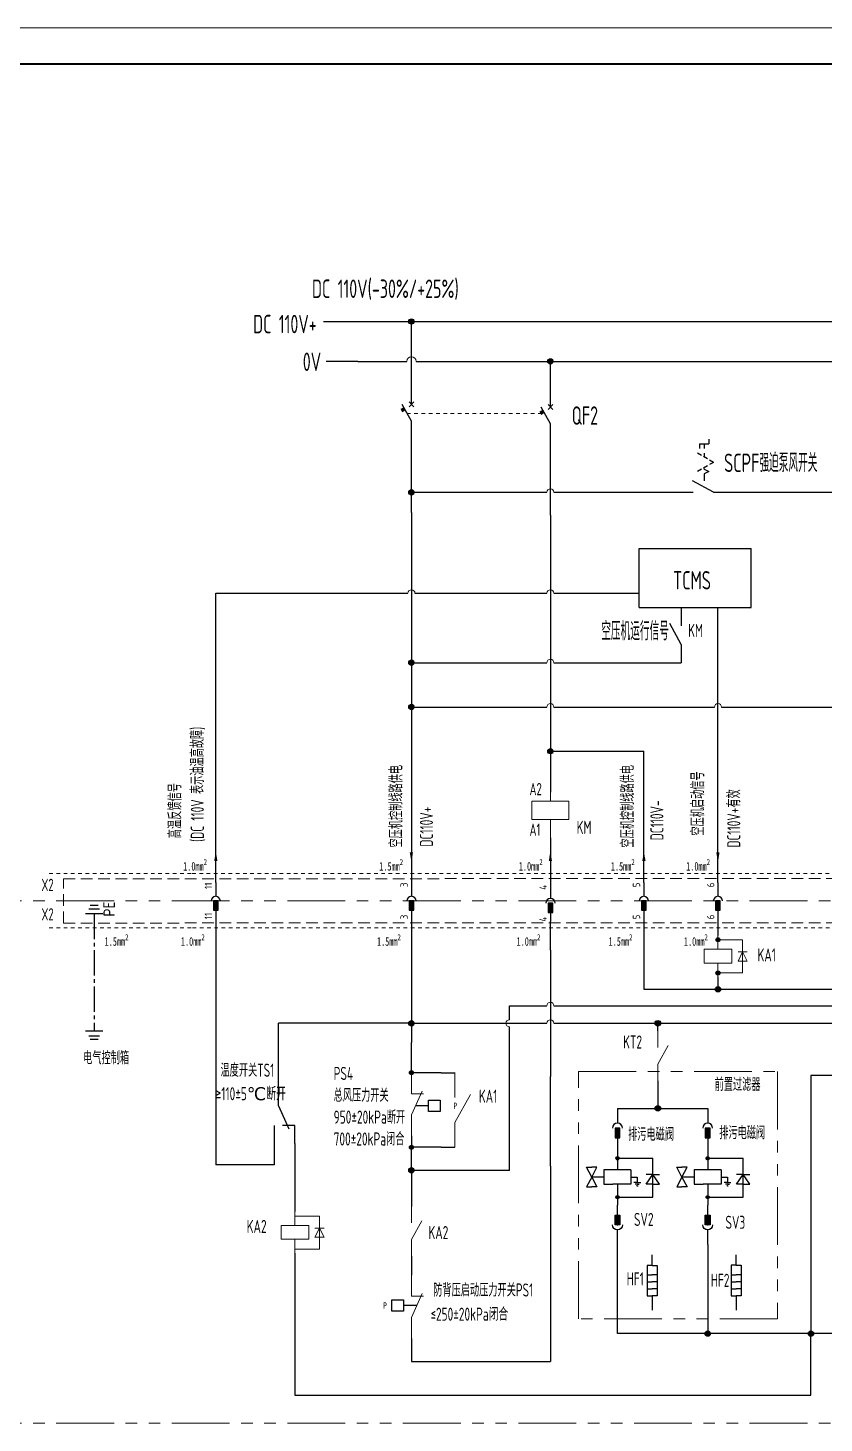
# Model space of a CAD drawing. Header units: millimetres. Extents: x 0 to 840, y 0 to 594.
# Drawn here: x 168.3 to 387.1, y 210.8 to 594 of the extents above; entities that cross this region are included whole.
import ezdxf
from ezdxf.enums import TextEntityAlignment as Align

# ---------------------------------------------------------------- set-up
doc = ezdxf.new("R2010")
doc.units = ezdxf.units.MM
for name, pattern in [('CENTER1', [10, 7, -1, 1, -1]), ('CENTER2', [12, 7, -1, 1, -1, 1, -1]), ('HIDDEN', [9.525, 6.35, -3.175]), ('PHANTOM2', [31.75, 15.875, -3.175, 3.175, -3.175, 3.175, -3.175]), ('虚线', [2, 1, -1])]:
    doc.linetypes.add(name, pattern=pattern)
for name, color, linetype, lineweight in [('BLK_0.5mm^2', 7, 'Continuous', 18), ('SYMS', 7, 'Continuous', 18), ('TERMS', 4, 'Continuous', 18), ('双点划线', 6, 'CENTER2', 18), ('尺寸线层', 3, 'Continuous', 13), ('标注', 3, 'Continuous', 18), ('虚线', 2, 'HIDDEN', 18), ('虚线层', 6, '虚线', 13)]:
    doc.layers.add(name, color=color, linetype=linetype, lineweight=lineweight)
doc.styles.add('WD_IEC', font='isocp2.shx', dxfattribs={"width": 0.9, "bigfont": 'gbcbig.shx'})
doc.styles.add('工程字', font='gbenor.shx', dxfattribs={"bigfont": 'gbcbig.shx'})
doc.styles.add('标准', font='isoct2.shx')
doc.styles.add('海泰标注样式', font='isocp.shx', dxfattribs={"width": 0.7, "bigfont": 'gbcbig.shx'})
doc.styles.add('海泰汉字样式', font='仿宋_GB2312(1).TTF', dxfattribs={"width": 0.7})

# ---------------------------------------------------------------- blocks, each defined once
blk = doc.blocks.new('NJHT-A1')
at = {"color": 7, "linetype": 'Continuous', "lineweight": 18}
blk.add_line((840, 594), (0, 594), dxfattribs=at)
at = {"color": 7, "linetype": 'Continuous', "lineweight": 35}
blk.add_line((830, 584), (25, 584), dxfattribs=at)
at = {"color": 2, "linetype": 'Continuous', "lineweight": 18, "style": '海泰汉字样式', "width": 0.6}
blk.add_attdef('5', text='', height=5, rotation=180, dxfattribs=at).set_placement((50, 578.5), align=Align.MIDDLE_CENTER)
at = {"color": 2, "linetype": 'Continuous', "lineweight": 18, "style": '海泰汉字样式'}
for tag, height, width, p in [('1', 5, 0.7, (805, 59.25)), ('2', 5, 0.7, (805, 51.75)), ('7', 5, 0.7, (755, 50.5)), ('3', 5, 0.6, (805, 38)), ('12', 3.5, 0.7, (668, 34.5)), ('13', 3.5, 0.6, (682, 34.5)), ('20', 3.5, 0.7, (708, 34.5)), ('21', 3.5, 0.6, (722, 34.5)), ('14', 3.5, 0.7, (668, 27.5)), ('15', 3.5, 0.6, (682, 27.5)), ('22', 3.5, 0.7, (708, 27.5)), ('23', 3.5, 0.6, (722, 27.5)), ('8', 3.5, 0.7, (762, 22.5)), ('9', 3.5, 0.7, (774, 22.5)), ('4', 5, 0.6, (805, 22.5)), ('16', 3.5, 0.7, (668, 20.5)), ('17', 3.5, 0.6, (682, 20.5)), ('24', 3.5, 0.7, (708, 20.5)), ('25', 3.5, 0.6, (722, 20.5)), ('18', 3.5, 0.7, (668, 13.5)), ('19', 3.5, 0.6, (682, 13.5)), ('26', 3.5, 0.7, (708, 13.5)), ('27', 3.5, 0.6, (722, 13.5)), ('11', 3.5, 0.7, (742.5, 13.5)), ('10', 3.5, 0.7, (767.5, 13.5)), ('6', 3.5, 0.7, (811.57, 13.5))]:
    blk.add_attdef(tag, text='', height=height, dxfattribs=dict(at, width=width)).set_placement(p, align=Align.MIDDLE_CENTER)
blk = doc.blocks.new('bfcgb')
blk.add_hatch(color=256).paths.add_polyline_path([(1495.06, 338, 1), (1492.9, 338, 1)])
blk.add_circle((1493.98, 338), 1.08)
blk = doc.blocks.new('fse')
blk.add_hatch(color=256).paths.add_polyline_path([(-62.47, -297.35), (-62.47, -293.6), (-64.34, -293.6), (-64.34, -297.35)], flags=0)
for p, q in [((-63.41, -286.1), (-63.41, -291.72)), ((-63.41, -297.35), (-63.41, -301.1))]:
    blk.add_line(p, q)
blk.add_lwpolyline([(-62.47, -293.6), (-64.34, -293.6), (-64.34, -297.35), (-62.47, -297.35)], close=True)
blk.add_arc((-63.41, -293.6), 1.88, 0, 180)
blk.add_point((-63.41, -293.6))
at = {"layer": 'TERMS', "style": 'WD_IEC'}
blk.add_attdef('1', text='', height=3, rotation=90, dxfattribs=at).set_placement((-64.91, -286.1), align=Align.RIGHT)
blk.add_attdef('1', (-64.91, -301.1), '', height=3, rotation=90, dxfattribs=at)
blk = doc.blocks.new('VCR1_1')
for p, q in [((0, 2.5), (0, 7.5)), ((0, -2.5), (0, -7.5))]:
    blk.add_line(p, q)
blk.add_lwpolyline([(-5, 2.5), (-5, -2.5), (5, -2.5), (5, 2.5)], close=True)
at = {"style": 'WD_IEC'}
for tag, height, p in [('INST', 2.5, (-5.25, 11.5)), ('LOC', 2.5, (-5.25, 8)), ('TAG1', 2.5, (-5.25, 4.5)), ('MFG', 1.5, (-6, 1)), ('CAT', 1.5, (-6, -1.5)), ('DESC1', 2.5, (-5.25, -6.85)), ('DESC3', 2.5, (-5.25, -13.85)), ('DESC2', 2.5, (-5.25, -10.35))]:
    blk.add_attdef(tag, text='', height=height, dxfattribs=at).set_placement(p, align=Align.RIGHT)
for tag, p, height in [('X2TERM01', (0, 7.5), 0.32), ('X4LINK', (-5, 0), 0.32), ('X1LINK', (5, 0), 0.32), ('ASSYCODE', (1, -4), 1), ('X8TERM02', (0, -7.5), 0.32), ('FAMILY', (1, -5.5), 1), ('CATDESC', (1, -7), 1)]:
    blk.add_attdef(tag, p, '', height=height, dxfattribs=at)
blk.add_attdef('TERM01', text='', height=2, rotation=90, dxfattribs=at).set_placement((-1, 7.5), align=Align.RIGHT)
blk.add_attdef('TERM02', (-1, -7.5), '', height=2, rotation=90, dxfattribs=at)
at = {"lineweight": 9, "style": 'WD_IEC'}
for tag, p in [('NO', (-5.5, -16.5)), ('NC', (-5.5, -20))]:
    blk.add_attdef(tag, text='', height=2.5, dxfattribs=at).set_placement(p, align=Align.TOP_RIGHT)
for tag, p in [('XREFNO', (-4, -16.5)), ('XREFNC', (-4, -20))]:
    blk.add_attdef(tag, text='', height=2.5, dxfattribs=at).set_placement(p, align=Align.TOP_LEFT)
blk = doc.blocks.new('VDI1_2')
for p, q in [((0, -2.5), (-2.5, 2.5)), ((-2.5, 2.5), (2.5, 2.5)), ((0, 7.5), (0, -7.5)), ((2.5, 2.5), (0, -2.5)), ((-2.5, -2.5), (2.5, -2.5))]:
    blk.add_line(p, q)
at = {"style": 'WD_IEC'}
for tag, height, p in [('INST', 2.5, (-5.5, 10.25)), ('LOC', 2.5, (-5.5, 6.75)), ('TAG1', 2.5, (-5.5, 3.25)), ('MFG', 1.5, (-5.5, -0.25)), ('DESC2', 2.5, (-5.5, -9.85)), ('DESC1', 2.5, (-5.5, -6.35)), ('CAT', 1.5, (-5.5, -2.75)), ('DESC3', 2.5, (-5.5, -13.35))]:
    blk.add_attdef(tag, text='', height=height, dxfattribs=at).set_placement(p, align=Align.RIGHT)
for tag, p, height in [('X2TERM01', (0, 7.5), 0.32), ('X8TERM02', (0, -7.5), 0.32), ('ASSYCODE', (1, -4), 1), ('FAMILY', (1, -5.5), 1), ('CATDESC', (1, -7), 1)]:
    blk.add_attdef(tag, p, '', height=height, dxfattribs=at)
blk.add_attdef('TERM01', text='', height=2, rotation=90, dxfattribs=at).set_placement((-1, 7.5), align=Align.RIGHT)
blk.add_attdef('TERM02', (-1, -7.5), '', height=2, rotation=90, dxfattribs=at)
blk = doc.blocks.new('VPS12')
for p, q in [((0, 7.5), (0, 2.5)), ((0, -2.5), (2.5, 3.125)), ((0, 2.5), (2.8678, 2.5)), ((0, -2.5), (0, -7.5))]:
    blk.add_line(p, q)
at = {"style": 'WD_IEC'}
for tag, p in [('INST', (-11.75, 10.25)), ('LOC', (-11.75, 6.75)), ('TAG1', (-11.75, 3.25)), ('RATING1', (-11.75, -1.35)), ('DESC1', (-11.75, -9.85)), ('DESC2', (-11.75, -13.35)), ('DESC3', (-11.75, -16.85))]:
    blk.add_attdef(tag, text='', height=2.5, dxfattribs=at).set_placement(p, align=Align.RIGHT)
blk.add_attdef('TERM01', text='', height=2, rotation=90, dxfattribs=at).set_placement((-1, 7.5), align=Align.RIGHT)
for tag, p, height in [('X2TERM01', (0, 7.5), 0.32), ('MFG', (2.75, 6.5), 1.5), ('CAT', (2.75, 4), 1.5), ('X1LINK', (1.7361, 0), 0.32), ('ASSYCODE', (1, -4), 1), ('CONTACT', (1, -2.5), 1), ('FAMILY', (1, -5.5), 1), ('CATDESC', (1, -7), 1), ('X8TERM02', (0, -7.5), 0.32)]:
    blk.add_attdef(tag, p, '', height=height, dxfattribs=at)
blk.add_attdef('TERM02', (-1, -7.5), '', height=2, rotation=90, dxfattribs=at)
at = {"lineweight": 15, "style": 'WD_IEC'}
blk.add_attdef('XREF', text='', height=2.5, dxfattribs=at).set_placement((-11.75, -6), align=Align.RIGHT)
blk = doc.blocks.new('VMS21P_1')
for p, q in [((0, 7.5), (0, 2.5)), ((0, -2.5), (3.125, 3.125)), ((0, -2.5), (0, -7.5))]:
    blk.add_line(p, q)
at = {"style": 'WD_IEC'}
for tag, p in [('INST', (-5.25, 7.75)), ('LOC', (-5.25, 4.25)), ('TAG2', (-5.25, 0.75)), ('XREF', (-5.25, -3.75)), ('DESC1', (-5.25, -7.6)), ('DESC2', (-5.25, -11.1)), ('DESC3', (-5.25, -14.6))]:
    blk.add_attdef(tag, text='', height=2.5, dxfattribs=at).set_placement(p, align=Align.RIGHT)
blk.add_attdef('TERM01', text='', height=2, rotation=90, dxfattribs=at).set_placement((-1, 7.5), align=Align.RIGHT)
for tag, p, height in [('X2TERM01', (0, 7.5), 0.32), ('X4LINK', (-2, 0), 0.32), ('X1LINK', (-0.5, 0), 0.32), ('CONTACT', (4, -3.5), 1), ('FAMILY', (4, -5), 1), ('X8TERM02', (0, -7.5), 0.32)]:
    blk.add_attdef(tag, p, '', height=height, dxfattribs=at)
blk.add_attdef('TERM02', (-1, -7.5), '', height=2, rotation=90, dxfattribs=at)
blk = doc.blocks.new('gwae')
blk.add_hatch(color=256).paths.add_polyline_path([(413.18, 275.01), (413.18, 278.76), (411.3, 278.76), (411.3, 275.01)], flags=0)
for p, q in [((412.24, 286.26), (412.24, 280.64)), ((412.24, 275.01), (412.24, 271.26))]:
    blk.add_line(p, q)
blk.add_lwpolyline([(413.18, 278.76), (411.3, 278.76), (411.3, 275.01), (413.18, 275.01)], close=True)
blk.add_arc((412.24, 278.76), 1.88, 0, 180)
blk.add_point((412.24, 278.76))
blk = doc.blocks.new('rq2e')
at = {"color": 7, "ltscale": 0.007597}
for p, q in [((1064.45, 256.26), (1064.49, 256.48)), ((1064.45, 256.26), (1064.49, 256.48)), ((1064.49, 256.03), (1064.45, 256.26)), ((1064.49, 256.03), (1064.45, 256.26)), ((1064.49, 256.48), (1064.62, 256.67)), ((1064.49, 256.48), (1064.62, 256.67)), ((1064.62, 255.84), (1064.49, 256.03)), ((1064.62, 255.84), (1064.49, 256.03)), ((1064.62, 256.67), (1064.81, 256.8)), ((1064.62, 256.67), (1064.81, 256.8)), ((1064.81, 255.71), (1064.62, 255.84)), ((1064.81, 255.71), (1064.62, 255.84)), ((1064.81, 256.8), (1065.04, 256.85)), ((1064.81, 256.8), (1065.04, 256.85)), ((1065.04, 255.66), (1064.81, 255.71)), ((1065.04, 255.66), (1064.81, 255.71)), ((1065.04, 256.85), (1065.27, 256.8)), ((1065.04, 256.85), (1065.27, 256.8)), ((1065.27, 255.71), (1065.04, 255.66)), ((1065.27, 255.71), (1065.04, 255.66)), ((1065.27, 256.8), (1065.46, 256.67)), ((1065.27, 256.8), (1065.46, 256.67)), ((1065.46, 255.84), (1065.27, 255.71)), ((1065.46, 255.84), (1065.27, 255.71)), ((1065.46, 256.67), (1065.59, 256.48)), ((1065.46, 256.67), (1065.59, 256.48)), ((1065.59, 256.03), (1065.46, 255.84)), ((1065.59, 256.03), (1065.46, 255.84)), ((1065.59, 256.48), (1065.63, 256.26)), ((1065.59, 256.48), (1065.63, 256.26)), ((1065.63, 256.26), (1065.59, 256.03)), ((1065.63, 256.26), (1065.59, 256.03)), ((1064.45, 241.44), (1064.49, 241.66)), ((1064.45, 241.44), (1064.49, 241.66)), ((1064.49, 241.21), (1064.45, 241.44)), ((1064.49, 241.21), (1064.45, 241.44)), ((1064.49, 241.66), (1064.62, 241.85)), ((1064.49, 241.66), (1064.62, 241.85)), ((1064.62, 241.02), (1064.49, 241.21)), ((1064.62, 241.02), (1064.49, 241.21)), ((1064.62, 241.85), (1064.81, 241.98)), ((1064.62, 241.85), (1064.81, 241.98)), ((1064.81, 240.89), (1064.62, 241.02)), ((1064.81, 240.89), (1064.62, 241.02)), ((1064.81, 241.98), (1065.04, 242.03)), ((1064.81, 241.98), (1065.04, 242.03)), ((1065.04, 240.85), (1064.81, 240.89)), ((1065.04, 240.85), (1064.81, 240.89)), ((1065.04, 242.03), (1065.27, 241.98)), ((1065.04, 242.03), (1065.27, 241.98)), ((1065.27, 240.89), (1065.04, 240.85)), ((1065.27, 240.89), (1065.04, 240.85)), ((1065.27, 241.98), (1065.46, 241.85)), ((1065.27, 241.98), (1065.46, 241.85)), ((1065.46, 241.02), (1065.27, 240.89)), ((1065.46, 241.02), (1065.27, 240.89)), ((1065.46, 241.85), (1065.59, 241.66)), ((1065.46, 241.85), (1065.59, 241.66)), ((1065.59, 241.21), (1065.46, 241.02)), ((1065.59, 241.21), (1065.46, 241.02)), ((1065.59, 241.66), (1065.63, 241.44)), ((1065.59, 241.66), (1065.63, 241.44)), ((1065.63, 241.44), (1065.59, 241.21)), ((1065.63, 241.44), (1065.59, 241.21))]:
    blk.add_line(p, q, dxfattribs=at)
at = {"color": 7, "ltscale": 0.445714}
for p, q in [((1065.03, 256.26), (1078.57, 256.26)), ((1065.03, 256.26), (1078.57, 256.26)), ((1065.04, 241.44), (1078.58, 241.44)), ((1065.04, 241.44), (1078.58, 241.44))]:
    blk.add_line(p, q, dxfattribs=at)
at = {"color": 7, "ltscale": 0.416487}
blk.add_line((1065.04, 260.3), (1065.04, 251.87), dxfattribs=at)
at = {"color": 7, "ltscale": 0.204694}
blk.add_line((1078.58, 250.04), (1078.57, 256.26), dxfattribs=at)
blk.add_line((1078.58, 250.04), (1078.57, 256.26), dxfattribs=at)
at = {"color": 7, "ltscale": 0.092843}
for q in [(1053.19, 252.81), (1053.19, 252.81), (1057.23, 252.81), (1057.23, 252.81), (1053.19, 245.38), (1053.19, 245.38), (1057.23, 245.38), (1057.23, 245.38)]:
    blk.add_line((1055.21, 249.09), q, dxfattribs=at)
at = {"color": 7, "ltscale": 0.044268}
for p, q in [((1053.19, 252.81), (1055.21, 252.81)), ((1053.19, 252.81), (1055.21, 252.81)), ((1053.19, 245.38), (1055.21, 245.38)), ((1053.19, 245.38), (1055.21, 245.38))]:
    blk.add_line(p, q, dxfattribs=at)
at = {"color": 7, "ltscale": 0.044269}
for p, q in [((1057.23, 252.81), (1055.21, 252.81)), ((1057.23, 252.81), (1055.21, 252.81)), ((1057.23, 245.38), (1055.21, 245.38)), ((1057.23, 245.38), (1055.21, 245.38))]:
    blk.add_line(p, q, dxfattribs=at)
at = {"color": 7, "ltscale": 0.18267}
for p, q in [((1059.83, 251.87), (1059.83, 246.32)), ((1070.2, 251.87), (1070.2, 246.32))]:
    blk.add_line(p, q, dxfattribs=at)
at = {"color": 7, "ltscale": 0.226511}
for p, q in [((1070.2, 251.87), (1059.88, 251.87)), ((1059.88, 246.32), (1063.32, 246.32)), ((1070.2, 246.32), (1063.32, 246.32)), ((1070.2, 246.32), (1063.32, 246.32))]:
    blk.add_line(p, q, dxfattribs=at)
at = {"color": 7, "ltscale": 0.121009}
blk.add_line((1059.83, 249.09), (1055.21, 249.09), dxfattribs=at)
at = {"color": 7, "ltscale": 0.321499}
blk.add_line((1065.04, 246.32), (1065.04, 238.35), dxfattribs=at)
at = {"color": 7, "ltscale": 0.067085}
blk.add_line((1070.2, 249.09), (1072.61, 249.09), dxfattribs=at)
at = {"color": 7, "ltscale": 0.028234}
blk.add_line((1072.61, 247.05), (1071.32, 247.05), dxfattribs=at)
at = {"color": 7, "ltscale": 0.016336}
for q in [(1071.86, 246.37), (1073.35, 246.37)]:
    blk.add_line((1072.61, 246.37), q, dxfattribs=at)
at = {"color": 7, "ltscale": 0.005879}
for q in [(1072.34, 245.77), (1072.88, 245.77)]:
    blk.add_line((1072.61, 245.77), q, dxfattribs=at)
at = {"color": 7, "ltscale": 0.04459}
blk.add_line((1072.61, 249.09), (1072.61, 247.05), dxfattribs=at)
at = {"color": 7, "ltscale": 0.028235}
blk.add_line((1072.61, 247.05), (1073.9, 247.05), dxfattribs=at)
at = {"color": 7, "ltscale": 0.148438}
for p in [(1076.03, 246.32), (1076.03, 246.32), (1081.13, 246.32), (1081.13, 246.32)]:
    blk.add_line(p, (1078.58, 250.04), dxfattribs=at)
at = {"color": 7, "ltscale": 0.083936}
for p, q in [((1078.58, 250.04), (1076.03, 250.04)), ((1078.58, 250.04), (1076.03, 250.04)), ((1078.58, 246.32), (1076.03, 246.32)), ((1078.58, 246.32), (1076.03, 246.32)), ((1078.58, 250.04), (1081.13, 250.04)), ((1078.58, 250.04), (1081.13, 250.04)), ((1078.58, 246.32), (1081.13, 246.32)), ((1078.58, 246.32), (1081.13, 246.32))]:
    blk.add_line(p, q, dxfattribs=at)
at = {"color": 7, "ltscale": 0.16075}
for q in [(1078.58, 250.04), (1078.58, 246.32)]:
    blk.add_line((1078.58, 241.44), q, dxfattribs=at)
at = {"color": 7}
for centre in [(1065.04, 256.26), (1065.04, 241.44)]:
    blk.add_circle(centre, 0.591, dxfattribs=at)
for points in [[(1065.59, 256.03), (1064.45, 256.26), (1064.62, 256.67), (1064.49, 256.48)], [(1065.59, 256.03), (1064.45, 256.26), (1064.62, 256.67), (1064.49, 256.48)], [(1065.59, 256.03), (1064.62, 255.84), (1064.45, 256.26), (1064.49, 256.03)], [(1065.59, 256.03), (1064.62, 255.84), (1064.45, 256.26), (1064.49, 256.03)], [(1065.59, 256.03), (1064.62, 256.67), (1065.04, 256.85), (1064.81, 256.8)], [(1065.59, 256.03), (1064.62, 256.67), (1065.04, 256.85), (1064.81, 256.8)], [(1065.59, 256.03), (1065.04, 255.66), (1064.62, 255.84), (1064.81, 255.71)], [(1065.59, 256.03), (1065.04, 255.66), (1064.62, 255.84), (1064.81, 255.71)], [(1065.59, 256.03), (1065.04, 256.85), (1065.46, 256.67), (1065.27, 256.8)], [(1065.59, 256.03), (1065.04, 256.85), (1065.46, 256.67), (1065.27, 256.8)], [(1065.59, 256.03), (1065.46, 255.84), (1065.04, 255.66), (1065.27, 255.71)], [(1065.59, 256.03), (1065.46, 255.84), (1065.04, 255.66), (1065.27, 255.71)], [(1065.59, 256.03), (1065.46, 256.67), (1065.63, 256.26), (1065.59, 256.48)], [(1065.59, 256.03), (1065.46, 256.67), (1065.63, 256.26), (1065.59, 256.48)], [(1065.59, 241.21), (1064.45, 241.44), (1064.62, 241.85), (1064.49, 241.66)], [(1065.59, 241.21), (1064.45, 241.44), (1064.62, 241.85), (1064.49, 241.66)], [(1065.59, 241.21), (1064.62, 241.02), (1064.45, 241.44), (1064.49, 241.21)], [(1065.59, 241.21), (1064.62, 241.02), (1064.45, 241.44), (1064.49, 241.21)], [(1065.59, 241.21), (1064.62, 241.85), (1065.04, 242.03), (1064.81, 241.98)], [(1065.59, 241.21), (1064.62, 241.85), (1065.04, 242.03), (1064.81, 241.98)], [(1065.59, 241.21), (1065.04, 240.85), (1064.62, 241.02), (1064.81, 240.89)], [(1065.59, 241.21), (1065.04, 240.85), (1064.62, 241.02), (1064.81, 240.89)], [(1065.59, 241.21), (1065.04, 242.03), (1065.46, 241.85), (1065.27, 241.98)], [(1065.59, 241.21), (1065.04, 242.03), (1065.46, 241.85), (1065.27, 241.98)], [(1065.59, 241.21), (1065.46, 241.02), (1065.04, 240.85), (1065.27, 240.89)], [(1065.59, 241.21), (1065.46, 241.02), (1065.04, 240.85), (1065.27, 240.89)], [(1065.59, 241.21), (1065.46, 241.85), (1065.63, 241.44), (1065.59, 241.66)], [(1065.59, 241.21), (1065.46, 241.85), (1065.63, 241.44), (1065.59, 241.66)]]:
    blk.add_solid(points, dxfattribs=at)

msp = doc.modelspace()

# ---------------------------------------------------------------- hatches: boundary and pattern name
for points in [[(271.57, 489.81), (270.68, 489.32), (271.17, 488.42), (272.07, 488.92)], [(309.75, 489.09), (308.86, 488.59), (309.35, 487.69), (310.25, 488.19)]]:
    msp.add_hatch(color=256).paths.add_polyline_path(points, flags=0)

# ---------------------------------------------------------------- linework, layer by layer
for p, q in [((249.52, 513.35), (584.53, 513.35)), ((273.71, 497.67), (273.71, 513.35)), ((258.95, 502.39), (250.28, 502.39)), ((258.95, 502.39), (272.43, 502.39)), ((275, 502.39), (317.87, 502.39)), ((308.28, 502.39), (315.3, 502.39)), ((317.87, 502.39), (584.53, 502.39)), ((311.89, 489.88), (311.89, 501.66)), ((273.71, 490.61), (273.71, 497.67)), ((273.71, 485.97), (271.15, 490.58)), ((274.37, 489.93), (273.05, 491.28)), ((273.05, 489.93), (274.37, 491.28)), ((311.89, 485.24), (309.33, 489.85)), ((312.55, 489.2), (311.23, 490.55)), ((311.23, 489.2), (312.55, 490.55)), ((273.71, 460.86), (273.71, 485.97)), ((311.89, 460.13), (311.89, 485.24)), ((352.87, 479.73), (352.87, 478.46)), ((352.87, 479.73), (355.4, 479.73)), ((354.13, 479.73), (354.13, 478.46)), ((355.4, 480.99), (355.4, 479.73)), ((353.38, 476.56), (352.28, 477.2)), ((355.02, 475.61), (353.92, 476.25)), ((354.13, 477.2), (354.13, 476.13)), ((356.67, 474.66), (355.57, 475.3)), ((353.38, 472.77), (352.28, 472.13)), ((355.02, 473.72), (353.92, 473.08)), ((354.13, 472.77), (354.13, 473.2)), ((354.13, 472.77), (355.4, 472.13)), ((355.4, 472.13), (354.13, 471.5)), ((354.13, 471.5), (354.13, 469.6)), ((356.67, 474.66), (355.57, 474.03)), ((356.67, 466.44), (350.97, 469.6)), ((273.71, 466.44), (310.93, 466.44)), ((312.86, 466.44), (351.1, 466.44)), ((356.67, 466.44), (361.73, 466.44)), ((361.73, 466.44), (405.14, 466.44)), ((273.71, 460.86), (273.71, 359.24)), ((311.89, 460.13), (311.89, 384.02)), ((336.28, 434.8), (336.28, 450.99)), ((336.28, 450.99), (367.02, 450.99)), ((367.02, 434.8), (367.02, 450.99)), ((219.94, 359.24), (219.94, 438.7)), ((219.94, 438.7), (272.75, 438.7)), ((274.68, 438.7), (310.93, 438.7)), ((312.86, 438.7), (336.28, 438.7)), ((336.28, 434.8), (367.02, 434.8)), ((347.83, 434.8), (347.83, 429.73)), ((357.93, 359.24), (357.93, 434.8)), ((347.83, 424.67), (344.67, 430.37)), ((347.83, 424.67), (347.83, 419.61)), ((273.71, 419.61), (310.93, 419.61)), ((312.86, 419.61), (347.83, 419.61)), ((273.71, 407.44), (310.93, 407.44)), ((312.86, 407.44), (356.96, 407.44)), ((358.89, 407.44), (404.18, 407.44)), ((311.89, 395.31), (337.56, 395.31)), ((337.56, 359.24), (337.56, 395.31)), ((311.89, 371.51), (311.89, 358.62)), ((273.71, 355.33), (273.71, 355.33)), ((219.94, 349.12), (219.94, 281.68)), ((273.71, 349.12), (273.71, 335.99)), ((337.56, 349.12), (337.56, 329.91)), ((357.93, 349.12), (357.93, 344.72)), ((311.89, 340.63), (311.89, 348.5)), ((311.89, 340.63), (311.89, 305.92)), ((273.71, 335.99), (273.71, 320.58)), ((337.56, 329.91), (373.06, 329.91)), ((357.93, 333.33), (357.93, 329.91)), ((373.06, 329.91), (404.18, 329.91)), ((300.64, 321.55), (300.64, 325.38)), ((300.64, 325.38), (310.93, 325.38)), ((312.86, 325.38), (372.1, 325.38)), ((372.1, 325.38), (405.14, 325.38)), ((273.71, 320.58), (237.21, 320.58)), ((237.21, 303.46), (237.21, 320.58)), ((273.71, 320.58), (310.93, 320.58)), ((273.71, 320.58), (273.71, 319.85)), ((273.71, 319.85), (273.71, 315.33)), ((300.64, 280.17), (300.64, 319.62)), ((312.86, 320.58), (312.86, 320.58)), ((312.86, 320.58), (373.06, 320.58)), ((341.4, 318.47), (341.4, 320.58)), ((373.06, 320.58), (383.64, 320.58)), ((383.64, 320.58), (406.26, 320.58)), ((273.71, 307.01), (273.71, 315.33)), ((281.86, 307.01), (273.71, 307.01)), ((281.86, 307.01), (285.62, 307.01)), ((237.21, 297.87), (237.21, 303.46)), ((311.89, 281.32), (311.89, 305.92)), ((341.4, 304.81), (341.4, 297.21)), ((424.48, 306.2), (383.47, 306.2)), ((383.47, 306.2), (383.47, 235.32)), ((237.21, 297.87), (239.99, 291.6)), ((236.02, 292.48), (236.02, 281.68)), ((241.68, 292.48), (238.3, 292.48)), ((241.68, 287.59), (241.68, 292.48)), ((241.68, 287.59), (241.68, 268.83)), ((273.71, 289.64), (273.71, 286.51)), ((281.86, 286.51), (273.71, 286.51)), ((273.71, 280.17), (273.71, 286.51)), ((281.86, 286.51), (285.62, 286.51)), ((236.02, 281.68), (219.94, 281.68)), ((300.64, 280.17), (273.71, 280.17)), ((273.71, 280.17), (273.71, 270.27)), ((311.89, 281.32), (311.89, 227.63)), ((241.68, 257.44), (241.68, 227.63)), ((330.31, 235.32), (330.31, 259.8)), ((339.85, 254.08), (339.85, 256.94)), ((355.11, 259.8), (355.11, 235.32)), ((362.92, 254.12), (362.92, 256.94)), ((273.71, 256.6), (273.71, 251.38)), ((339.85, 245.7), (339.85, 241.79)), ((362.92, 245.73), (362.92, 241.73)), ((273.71, 233.97), (273.71, 227.63)), ((383.13, 235.32), (330.31, 235.32)), ((583.37, 235.32), (383.13, 235.32)), ((383.47, 218.45), (383.47, 235.32)), ((241.68, 227.63), (241.68, 218.45)), ((273.71, 227.63), (311.89, 227.63)), ((241.68, 218.45), (383.47, 218.45))]:
    msp.add_line(p, q)
at = {"color": 1}
for p, q in [((185.48, 352.98), (187.62, 352.98)), ((184.19, 350.69), (188.92, 350.69)), ((185.06, 352.06), (188.04, 352.06)), ((184.19, 318.53), (188.92, 318.53)), ((185.06, 317.15), (188.04, 317.15)), ((185.48, 316.24), (187.62, 316.24))]:
    msp.add_line(p, q, dxfattribs=at)
at = {"linetype": 'CENTER1'}
msp.add_line((186.55, 350.69), (186.55, 318.53), dxfattribs=at)
at = {"color": 7, "ltscale": 0.007597}
for p, q in [((340.99, 320.29), (340.94, 320.58)), ((340.99, 320.29), (340.94, 320.58)), ((341.16, 320.05), (340.99, 320.29)), ((341.16, 320.05), (340.99, 320.29)), ((341.4, 319.83), (341.11, 319.88)), ((341.4, 319.83), (341.11, 319.88)), ((341.4, 319.88), (341.16, 320.05)), ((341.4, 319.88), (341.16, 320.05)), ((341.69, 319.88), (341.4, 319.83)), ((341.69, 319.88), (341.4, 319.83)), ((341.94, 320.05), (341.69, 319.88)), ((341.94, 320.05), (341.69, 319.88)), ((342.1, 320.29), (341.94, 320.05)), ((342.1, 320.29), (341.94, 320.05)), ((342.16, 320.58), (342.1, 320.29)), ((342.16, 320.58), (342.1, 320.29)), ((340.94, 297.21), (340.99, 297.5)), ((340.94, 297.21), (340.99, 297.5)), ((340.99, 296.92), (340.94, 297.21)), ((340.99, 296.92), (340.94, 297.21)), ((340.99, 297.5), (341.16, 297.75)), ((340.99, 297.5), (341.16, 297.75)), ((341.16, 296.67), (340.99, 296.92)), ((341.16, 296.67), (340.99, 296.92)), ((341.11, 297.91), (341.4, 297.97)), ((341.11, 297.91), (341.4, 297.97)), ((341.4, 296.45), (341.11, 296.51)), ((341.4, 296.45), (341.11, 296.51)), ((341.16, 297.75), (341.4, 297.91)), ((341.16, 297.75), (341.4, 297.91)), ((341.4, 296.51), (341.16, 296.67)), ((341.4, 296.51), (341.16, 296.67)), ((341.4, 297.97), (341.69, 297.91)), ((341.4, 297.97), (341.69, 297.91)), ((341.69, 296.51), (341.4, 296.45)), ((341.69, 296.51), (341.4, 296.45)), ((341.69, 297.91), (341.94, 297.75)), ((341.69, 297.91), (341.94, 297.75)), ((341.94, 296.67), (341.69, 296.51)), ((341.94, 296.67), (341.69, 296.51)), ((341.94, 297.75), (342.1, 297.5)), ((341.94, 297.75), (342.1, 297.5)), ((342.1, 296.92), (341.94, 296.67)), ((342.1, 296.92), (341.94, 296.67)), ((342.16, 297.21), (342.1, 296.92)), ((342.16, 297.21), (342.1, 296.92))]:
    msp.add_line(p, q, dxfattribs=at)
at = {"color": 2, "linetype": 'HIDDEN'}
for p, q in [((278.43, 297.88), (274.8, 297.88)), ((275.16, 243.04), (271.53, 243.04))]:
    msp.add_line(p, q, dxfattribs=at)
at = {"color": 7, "ltscale": 0.416487}
for p, q in [((330.31, 297.21), (330.31, 293.16)), ((355.11, 297.21), (355.11, 293.16))]:
    msp.add_line(p, q, dxfattribs=at)
at = {"color": 7}
msp.add_line((330.31, 297.21), (355.11, 297.21), dxfattribs=at)
at = {"color": 7, "ltscale": 0.036266}
for p, q in [((339.85, 254.08), (338.44, 254.08)), ((339.85, 254.08), (341.26, 254.08)), ((362.92, 254.12), (361.51, 254.12)), ((362.92, 254.12), (364.33, 254.12)), ((338.44, 251.47), (339.85, 251.47)), ((338.44, 249.55), (339.85, 249.55)), ((341.26, 251.47), (339.85, 251.47)), ((341.26, 249.55), (339.85, 249.55)), ((361.51, 251.5), (362.92, 251.5)), ((361.51, 249.58), (362.92, 249.58)), ((364.33, 251.5), (362.92, 251.5)), ((364.33, 249.58), (362.92, 249.58)), ((338.44, 247.62), (339.85, 247.62)), ((338.44, 245.7), (339.85, 245.7)), ((341.26, 247.62), (339.85, 247.62)), ((341.26, 245.7), (339.85, 245.7)), ((361.51, 247.65), (362.92, 247.65)), ((361.51, 245.73), (362.92, 245.73)), ((364.33, 247.65), (362.92, 247.65)), ((364.33, 245.73), (362.92, 245.73))]:
    msp.add_line(p, q, dxfattribs=at)
at = {"color": 7, "ltscale": 0.215638}
for p, q in [((338.44, 254.08), (338.44, 245.7)), ((341.26, 254.08), (341.26, 245.7)), ((361.51, 254.12), (361.51, 245.73)), ((364.33, 254.12), (364.33, 245.73))]:
    msp.add_line(p, q, dxfattribs=at)
for points in [[(278.43, 299.45), (281.64, 299.45), (281.64, 296.31), (278.43, 296.31)], [(268.32, 244.61), (271.53, 244.61), (271.53, 241.47), (268.32, 241.47)]]:
    msp.add_lwpolyline(points, close=True)
at = {"color": 7}
for centre in [(341.4, 320.58), (341.4, 297.21)]:
    msp.add_circle(centre, 0.757, dxfattribs=at)
for points in [[(219.52, 365.12), (219.95, 367.82), (220.42, 365.13)], [(274.14, 367.54), (273.71, 364.84), (273.24, 367.53)], [(311.44, 365.12), (311.86, 367.82), (312.34, 365.13)], [(337.13, 365.12), (337.56, 367.82), (338.03, 365.13)], [(358.35, 367.54), (357.93, 364.84), (357.45, 367.53)]]:
    msp.add_solid(points)
for points in [[(342.1, 320.29), (340.65, 320.58), (340.87, 321.12), (340.7, 320.87)], [(342.1, 320.29), (340.65, 320.58), (340.87, 321.12), (340.7, 320.87)], [(342.1, 320.29), (340.87, 320.05), (340.65, 320.58), (340.7, 320.29)], [(342.1, 320.29), (340.87, 320.05), (340.65, 320.58), (340.7, 320.29)], [(342.1, 320.29), (340.87, 321.12), (341.4, 321.34), (341.11, 321.28)], [(342.1, 320.29), (340.87, 321.12), (341.4, 321.34), (341.11, 321.28)], [(342.1, 320.29), (341.4, 319.83), (340.87, 320.05), (341.11, 319.88)], [(342.1, 320.29), (341.4, 319.83), (340.87, 320.05), (341.11, 319.88)], [(342.1, 320.29), (341.4, 321.34), (341.94, 321.12), (341.69, 321.28)], [(342.1, 320.29), (341.4, 321.34), (341.94, 321.12), (341.69, 321.28)], [(342.1, 320.29), (341.94, 320.05), (341.4, 319.83), (341.69, 319.88)], [(342.1, 320.29), (341.94, 320.05), (341.4, 319.83), (341.69, 319.88)], [(342.1, 320.29), (341.94, 321.12), (342.16, 320.58), (342.1, 320.87)], [(342.1, 320.29), (341.94, 321.12), (342.16, 320.58), (342.1, 320.87)], [(342.1, 296.92), (340.65, 297.21), (340.87, 297.75), (340.7, 297.5)], [(342.1, 296.92), (340.65, 297.21), (340.87, 297.75), (340.7, 297.5)], [(342.1, 296.92), (340.87, 296.67), (340.65, 297.21), (340.7, 296.92)], [(342.1, 296.92), (340.87, 296.67), (340.65, 297.21), (340.7, 296.92)], [(342.1, 296.92), (340.87, 297.75), (341.4, 297.97), (341.11, 297.91)], [(342.1, 296.92), (340.87, 297.75), (341.4, 297.97), (341.11, 297.91)], [(342.1, 296.92), (341.4, 296.45), (340.87, 296.67), (341.11, 296.51)], [(342.1, 296.92), (341.4, 296.45), (340.87, 296.67), (341.11, 296.51)], [(342.1, 296.92), (341.4, 297.97), (341.94, 297.75), (341.69, 297.91)], [(342.1, 296.92), (341.4, 297.97), (341.94, 297.75), (341.69, 297.91)], [(342.1, 296.92), (341.94, 296.67), (341.4, 296.45), (341.69, 296.51)], [(342.1, 296.92), (341.94, 296.67), (341.4, 296.45), (341.69, 296.51)], [(342.1, 296.92), (341.94, 297.75), (342.16, 297.21), (342.1, 297.5)], [(342.1, 296.92), (341.94, 297.75), (342.16, 297.21), (342.1, 297.5)]]:
    msp.add_solid(points, dxfattribs=at)
at = {"layer": 'BLK_0.5mm^2'}
for p, q in [((364.7, 343.5), (357.93, 343.5)), ((364.7, 342.74), (364.7, 343.5)), ((364.7, 334.39), (357.93, 334.39)), ((364.7, 335.15), (364.7, 334.39)), ((248.45, 267.61), (241.68, 267.61)), ((248.45, 266.85), (248.45, 267.61)), ((248.45, 258.5), (241.68, 258.5)), ((248.45, 259.26), (248.45, 258.5))]:
    msp.add_line(p, q, dxfattribs=at)
for centre, radius, start, end in [((273.71, 502.39), 1.29, 0, 180), ((311.89, 466.44), 0.964, 0, 180), ((273.71, 438.7), 0.964, 0, 180), ((311.89, 438.7), 0.964, 0, 180), ((311.89, 419.61), 0.964, 0, 180), ((311.89, 407.44), 0.964, 0, 180), ((357.93, 407.44), 0.964, 0, 180), ((311.89, 325.38), 0.964, 0, 180), ((300.64, 320.58), 0.964, 90, 270), ((311.89, 320.58), 0.964, 0, 180)]:
    msp.add_arc(centre, radius, start, end, dxfattribs=at)
at = {"layer": '双点划线', "linetype": 'PHANTOM2'}
for p, q in [((80.87, 354.18), (664.39, 354.18)), ((319.6, 307.32), (374.29, 307.32)), ((319.6, 239.37), (319.6, 307.32)), ((374.29, 307.32), (374.29, 239.37)), ((374.29, 239.37), (319.6, 239.37)), ((80.87, 210.75), (664.39, 210.75))]:
    msp.add_line(p, q, dxfattribs=at)
at = {"layer": '虚线', "ltscale": 0.5}
for p, q in [((178.13, 360.26), (652.44, 360.45)), ((178.13, 348.11), (178.13, 360.26)), ((178.13, 348.11), (652.44, 348.3))]:
    msp.add_line(p, q, dxfattribs=at)
at = {"layer": '虚线层'}
for p, q in [((309.48, 488.11), (272.52, 488.11)), ((213.16, 361.74), (173.65, 361.74)), ((652.44, 361.74), (213.16, 361.74)), ((213.16, 346.84), (173.62, 346.84)), ((652.56, 346.84), (213.16, 346.84))]:
    msp.add_line(p, q, dxfattribs=at)

# ---------------------------------------------------------------- block references
msp.add_blockref('NJHT-A1', (0, 0))
for name, p, xscale, yscale, zscale in [('bfcgb', (-734.73, 285.2), 0.675, 0.675, 0.675), ('bfcgb', (-696.55, 274.24), 0.675, 0.675, 0.675), ('bfcgb', (-734.73, 238.29), 0.675, 0.675, 0.675), ('bfcgb', (-734.73, 191.46), 0.675, 0.675, 0.675), ('bfcgb', (-734.73, 179.29), 0.675, 0.675, 0.675), ('bfcgb', (-696.55, 167.16), 0.675, 0.675, 0.675), ('bfcgb', (-398.4, 172.39), 0.50625, 0.50625, 0.50625), ('bfcgb', (-398.4, 163.27), 0.50625, 0.50625, 0.50625), ('bfcgb', (-650.51, 101.76), 0.675, 0.675, 0.675), ('bfcgb', (-734.73, 92.43), 0.675, 0.675, 0.675), ('bfcgb', (-482.62, 135.9), 0.50625, 0.50625, 0.50625), ('gwae', (33.5, 91.1), 0.7200000000000001, 0.7200000000000001, 0.7200000000000001), ('gwae', (58.29, 91.1), 0.7200000000000001, 0.7200000000000001, 0.7200000000000001), ('bfcgb', (-482.62, 115.39), 0.50625, 0.50625, 0.50625), ('rq2e', (-436.52, 98.99), 0.7200000000000001, 0.7200000000000001, 0.7200000000000001), ('rq2e', (-411.72, 98.99), 0.7200000000000001, 0.7200000000000001, 0.7200000000000001), ('bfcgb', (-734.73, 52.02), 0.675, 0.675, 0.675), ('bfcgb', (-653.33, 7.17), 0.675, 0.675, 0.675), ('bfcgb', (-624.97, 7.17), 0.675, 0.675, 0.675)]:
    msp.add_blockref(name, p, dxfattribs=dict(xscale=xscale, yscale=yscale, zscale=zscale))
ref = msp.add_blockref('fse', (262.74, 552.36), dxfattribs=dict(xscale=0.675, yscale=0.675, zscale=0.675))
ref.add_attrib('1', '11', (218.93, 349.12), dxfattribs={"layer": 'TERMS', "height": 2.025, "rotation": 90, "style": 'WD_IEC'})
ref.add_attrib('1', '11', dxfattribs={"layer": 'TERMS', "height": 2.025, "rotation": 90, "style": 'WD_IEC'}).set_placement((218.93, 359.24), align=Align.RIGHT)
ref = msp.add_blockref('fse', (316.51, 552.36), dxfattribs=dict(xscale=0.675, yscale=0.675, zscale=0.675))
ref.add_attrib('1', '3', (272.7, 349.12), dxfattribs={"layer": 'TERMS', "height": 2.02, "rotation": 90, "style": 'WD_IEC'})
ref.add_attrib('1', '3', dxfattribs={"layer": 'TERMS', "height": 2.02, "rotation": 90, "style": 'WD_IEC'}).set_placement((272.7, 359.24), align=Align.RIGHT)
ref = msp.add_blockref('fse', (354.69, 551.74), dxfattribs=dict(xscale=0.675, yscale=0.675, zscale=0.675))
ref.add_attrib('1', '4', (310.88, 348.5), dxfattribs={"layer": 'TERMS', "height": 2.02, "rotation": 90, "style": 'WD_IEC'})
ref.add_attrib('1', '4', dxfattribs={"layer": 'TERMS', "height": 2.02, "rotation": 90, "style": 'WD_IEC'}).set_placement((310.88, 358.62), align=Align.RIGHT)
ref = msp.add_blockref('fse', (380.36, 552.36), dxfattribs=dict(xscale=0.675, yscale=0.675, zscale=0.675))
ref.add_attrib('1', '5', (336.55, 349.12), dxfattribs={"layer": 'TERMS', "height": 2.02, "rotation": 90, "style": 'WD_IEC'})
ref.add_attrib('1', '5', dxfattribs={"layer": 'TERMS', "height": 2.02, "rotation": 90, "style": 'WD_IEC'}).set_placement((336.55, 359.24), align=Align.RIGHT)
ref = msp.add_blockref('fse', (400.72, 552.36), dxfattribs=dict(xscale=0.675, yscale=0.675, zscale=0.675))
ref.add_attrib('1', '6', (356.91, 349.12), dxfattribs={"layer": 'TERMS', "height": 2.02, "rotation": 90, "style": 'WD_IEC'})
ref.add_attrib('1', '6', dxfattribs={"layer": 'TERMS', "height": 2.02, "rotation": 90, "style": 'WD_IEC'}).set_placement((356.91, 359.24), align=Align.RIGHT)
at = {"xscale": -0.7200000000000001, "yscale": 0.7200000000000001, "zscale": 0.7200000000000001, "rotation": 180}
for p in [(33.5, 465.91), (58.29, 465.91)]:
    msp.add_blockref('gwae', p, dxfattribs=at)
at = {"layer": 'SYMS'}
for name, p, xscale, yscale, zscale in [('VCR1_1', (311.89, 379.1), 1.0125, 1.0125, 1.0125), ('VCR1_1', (357.93, 339.02), 0.759375, 0.759375, 0.759375), ('VMS21P_1', (341.4, 311.64), 0.91125, 0.91125, 0.91125), ('VPS12', (273.71, 298.34), 1.16015625, 1.16015625, 1.16015625), ('VMS21P_1', (285.62, 296.76), 1.366875, 1.366875, 1.366875), ('VCR1_1', (241.68, 263.14), 0.759375, 0.759375, 0.759375), ('VMS21P_1', (273.71, 263.44), 0.91125, 0.91125, 0.91125), ('VPS12', (273.71, 242.68), 1.16015625, 1.16015625, 1.16015625)]:
    msp.add_blockref(name, p, dxfattribs=dict(at, xscale=xscale, yscale=yscale, zscale=zscale))
at = {"layer": 'SYMS', "xscale": 0.50625, "yscale": 0.50625, "zscale": 0.50625, "rotation": 180}
for p in [(364.7, 338.94), (248.45, 263.05)]:
    msp.add_blockref('VDI1_2', p, dxfattribs=at)

# ---------------------------------------------------------------- texts
at = {"char_height": 1.8, "attachment_point": 1, "style": '海泰汉字样式'}
for insert in [(278.43, 298.8), (259.12, 243.95)]:
    msp.add_mtext_dynamic_manual_height_columns('\\pi6.7946;P', width=14.3043, gutter_width=60, heights=[0], dxfattribs=dict(at, insert=insert))
at = {"layer": 'TERMS', "style": '工程字'}
msp.add_text('PE', height=3.15, rotation=90, dxfattribs=at).set_placement((189.08, 349.89), align=Align.TOP_LEFT)
at = {"layer": '尺寸线层', "attachment_point": 1}
for s, insert, char_height, width, style in [('{\\Fisocp2,gbcbig|c134;\\C3;DC 110V(-30%/+25%)}', (246.38, 524.88), 5.0625, 66.2171, '海泰汉字样式'), ('{\\Fisocp2,gbcbig|c134;\\W0.7;\\C3;DC 110V+}', (230.21, 515.18), 5.0625, 39.8463, '海泰汉字样式'), ('{\\Fisocp2,gbcbig|c134;\\W0.7;\\C3;0V}', (243.85, 504.82), 5.0625, 39.8463, '海泰汉字样式'), ('{\\Fisocp2,gbcbig|c0;\\W0.7;\\C3;QF\\Fisocp2,gbcbig|c134;2}', (317.74, 490.04), 5.0625, 39.8463, '海泰汉字样式'), ('{\\Fisocp2,gbcbig|c134;\\W0.7;\\C3;SCPF强迫泵风开关}', (359.6, 477.06), 5.0625, 39.8463, '工程字'), ('{\\Fisocp2,gbcbig|c134;\\W0.7;TCMS}', (345.59, 444.8), 5.0625, 10.0366, '海泰汉字样式'), ('{\\Fisocp2,gbcbig|c134;\\W0.7;\\C3;空压机运行信号}', (325.85, 430.85), 5.0625, 39.8463, '海泰汉字样式'), ('{\\Fisocp2,gbcbig|c134;\\W0.7;KM}', (349.74, 430.29), 3.6, 39.8463, '海泰汉字样式'), ('{\\Fisocp2,gbcbig|c134;\\W0.7;KT2}', (331.87, 317.24), 3.6, 10.8395, '海泰汉字样式'), ('PS4 \\P总风压力开关   \\P950±20kPa断开\\P700±20kPa闭合{\\H1.0004x; }', (252.33, 308.6), 3.6, 19.5627, '海泰标注样式'), ('{\\Fisocp2,gbcbig|c134;≥\\Fisocp,@extfont2|c134;110}%%P{\\Fisocp,@extfont2|c134;5\\Fisocp2,gbcbig|c134;\\W1;℃断开}', (219.94, 303.03), 3.6, 30.6748, '海泰标注样式'), ('{\\Fisocp2,gbcbig|c134;\\C3;前置过滤器}', (357.01, 305.58), 3.6, 12.8708, '海泰汉字样式'), ('{\\Fisocp2,gbcbig|c0;\\W0.7;KA\\Fisocp2,gbcbig|c134;1}', (292.25, 302.34), 3.6, 13.5494, '海泰汉字样式'), ('{\\Fisocp2,gbcbig|c134;\\C3;排污电磁阀}', (358.28, 292.3), 3.6, 12.8708, '海泰汉字样式'), ('{\\Fisocp,gbcbig|c134;\\W0.7;SV\\Fisocp,gbcbig|c0;2}', (334.85, 268.5), 3.6, 12.8708, '海泰汉字样式'), ('{\\Fisocp2,gbcbig|c0;\\W0.7;KA\\Fisocp2,gbcbig|c134;2}', (278.39, 264.9), 3.6, 13.5494, '标准'), ('{\\Fisocp,gbcbig|c134;\\W0.7;SV3}', (359.99, 267.71), 3.6, 12.8708, '海泰汉字样式'), ('{\\Fisocp,gbcbig|c134;\\W0.7;\\C3;HF1}', (332.85, 252.16), 3.6, 3.5495, '海泰汉字样式'), ('{\\Fisocp,gbcbig|c134;\\W0.7;\\C3;HF2}', (355.95, 251.78), 3.6, 3.5495, '海泰汉字样式'), ('{\\Fgbenor,gbcbig|c134;≤}250%%P20kPa{\\Fisocp2,gbcbig|c134;\\W1;闭合}', (278.98, 242.46), 3.6, 41.3171, '海泰标注样式')]:
    msp.add_mtext(s, dxfattribs=dict(at, insert=insert, char_height=char_height, width=width, style=style))
at = {"layer": '尺寸线层', "char_height": 3.6, "width": 39.2198, "attachment_point": 1, "rotation": 90, "line_spacing_factor": 0.99982, "style": '海泰汉字样式'}
for s, insert in [('{\\Fisocp2,gbcbig|c134;\\W0.7;(DC 110V 表示油温高故障)}', (213.09, 370.39)), ('{\\Fisocp2,gbcbig|c134;\\W0.7;\\C3;空压机控制线路供电}', (267.67, 368.86)), ('{\\Fisocp2,gbcbig|c134;\\W0.7;\\C3;空压机控制线路供电}', (331.27, 368.84)), ('{\\Fisocp2,gbcbig|c134;\\C3;空压机启动信号}', (350.56, 372.12)), ('{\\Fisocp2,gbcbig|c134;\\W0.7;\\C3;DC110V+有效}', (360.46, 368.84)), ('{\\Fisocp2,gbcbig|c134;\\C3;高温反馈信号}', (206.93, 371.43)), ('{\\Fisocp2,gbcbig|c134;\\W0.7;\\C3;DC110V+}', (276.03, 369.11)), ('{\\Fisocp2,gbcbig|c134;\\C3;DC110V-}', (339.34, 370.82))]:
    msp.add_mtext(s, dxfattribs=dict(at, insert=insert))
at = {"layer": '尺寸线层', "attachment_point": 1, "line_spacing_factor": 0.99982}
for s, insert, char_height, width, style in [('{\\Fisocp2,gbcbig|c134;\\W0.7;\\C3;A2}', (306.16, 386.59), 3.375, 26.1466, '海泰汉字样式'), ('{\\Fisocp2,gbcbig|c134;\\W0.7;\\C3;KM}', (319.1, 376.2), 3.6, 26.1466, '海泰汉字样式'), ('{\\Fisocp2,gbcbig|c134;\\W0.7;\\C3;A1}', (306.16, 375.44), 3.375, 26.1466, '海泰汉字样式'), ('{\\Fisocp2,gbcbig|c134;\\W0.7;\\C3;X2}', (172.05, 360.28), 3.375, 18.8906, '海泰汉字样式'), ('{\\Fisocp2,gbcbig|c134;\\W0.7;\\C3;X2}', (172.05, 352.19), 3.375, 18.8906, '海泰汉字样式'), ('{\\Fisocp2,gbcbig|c134;\\W0.7;\\C3;KA1}', (368.8, 341.14), 3.6, 26.1466, '海泰汉字样式'), ('{\\Fisocp2,gbcbig|c134;\\C3;电气控制箱}', (183.52, 312.88), 3.6, 34.2408, '海泰汉字样式'), ('{\\Fisocp2,gbcbig|c134;\\C3;温度开关TS1}', (221.25, 309.49), 3.6, 31.2695, '海泰汉字样式'), ('{\\Fisocp2,gbcbig|c134;\\C3;排污电磁阀}', (333.24, 291.88), 3.6, 25.7829, '海泰汉字样式'), ('{\\Fisocp2,gbcbig|c134;\\W0.7;\\C3;KA2}', (228.46, 266.57), 3.6, 26.1466, '标准'), ('{\\Fisocp2,gbcbig|c134;\\C3;防背压启动压力开关PS1}', (279.7, 249.11), 3.6, 62.3802, '海泰汉字样式')]:
    msp.add_mtext(s, dxfattribs=dict(at, insert=insert, char_height=char_height, width=width, style=style))
at = {"layer": '标注', "color": 2, "char_height": 2.3625, "width": 8.6104, "attachment_point": 1, "style": '海泰汉字样式'}
for s, insert in [('\\A1;1.0mm{\\H0.7x;\\S2^ ;}', (210.99, 365.68)), ('\\A1;1.5mm{\\H0.7x;\\S2^ ;}', (264.86, 365.68)), ('\\A1;1.0mm{\\H0.7x;\\S2^ ;}', (303.21, 365.68)), ('\\A1;1.5mm{\\H0.7x;\\S2^ ;}', (328.5, 365.68)), ('\\A1;1.0mm{\\H0.7x;\\S2^ ;}', (349.19, 365.68)), ('\\A1;1.5mm{\\H0.7x;\\S2^ ;}', (189.41, 345.04)), ('\\A1;1.0mm{\\H0.7x;\\S2^ ;}', (210.37, 345.04)), ('\\A1;1.5mm{\\H0.7x;\\S2^ ;}', (264.24, 345.04)), ('\\A1;1.0mm{\\H0.7x;\\S2^ ;}', (302.59, 345.04)), ('\\A1;1.5mm{\\H0.7x;\\S2^ ;}', (327.87, 345.04)), ('\\A1;1.0mm{\\H0.7x;\\S2^ ;}', (348.57, 345.04))]:
    msp.add_mtext(s, dxfattribs=dict(at, insert=insert))

doc.saveas('drawing.dxf')
